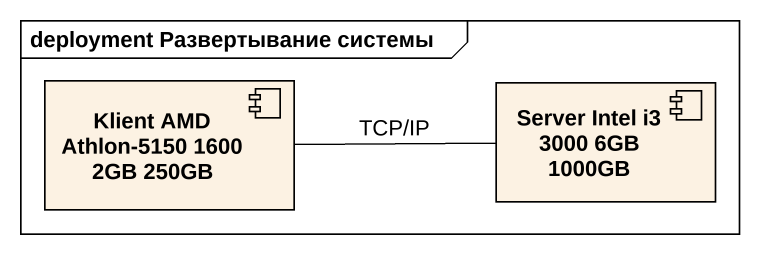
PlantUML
@startuml
mainframe deployment Развертывание системы
component "Klient AMD Athlon-5150 1600 2GB 250GB" as Klient_AMD_Athlon_5150_1600
component "Server Intel i3 3000 6GB 1000GB" as Server_Intel_i3_3000_6GB
Klient_AMD_Athlon_5150_1600 -right- Server_Intel_i3_3000_6GB : TCP/IP
@enduml
